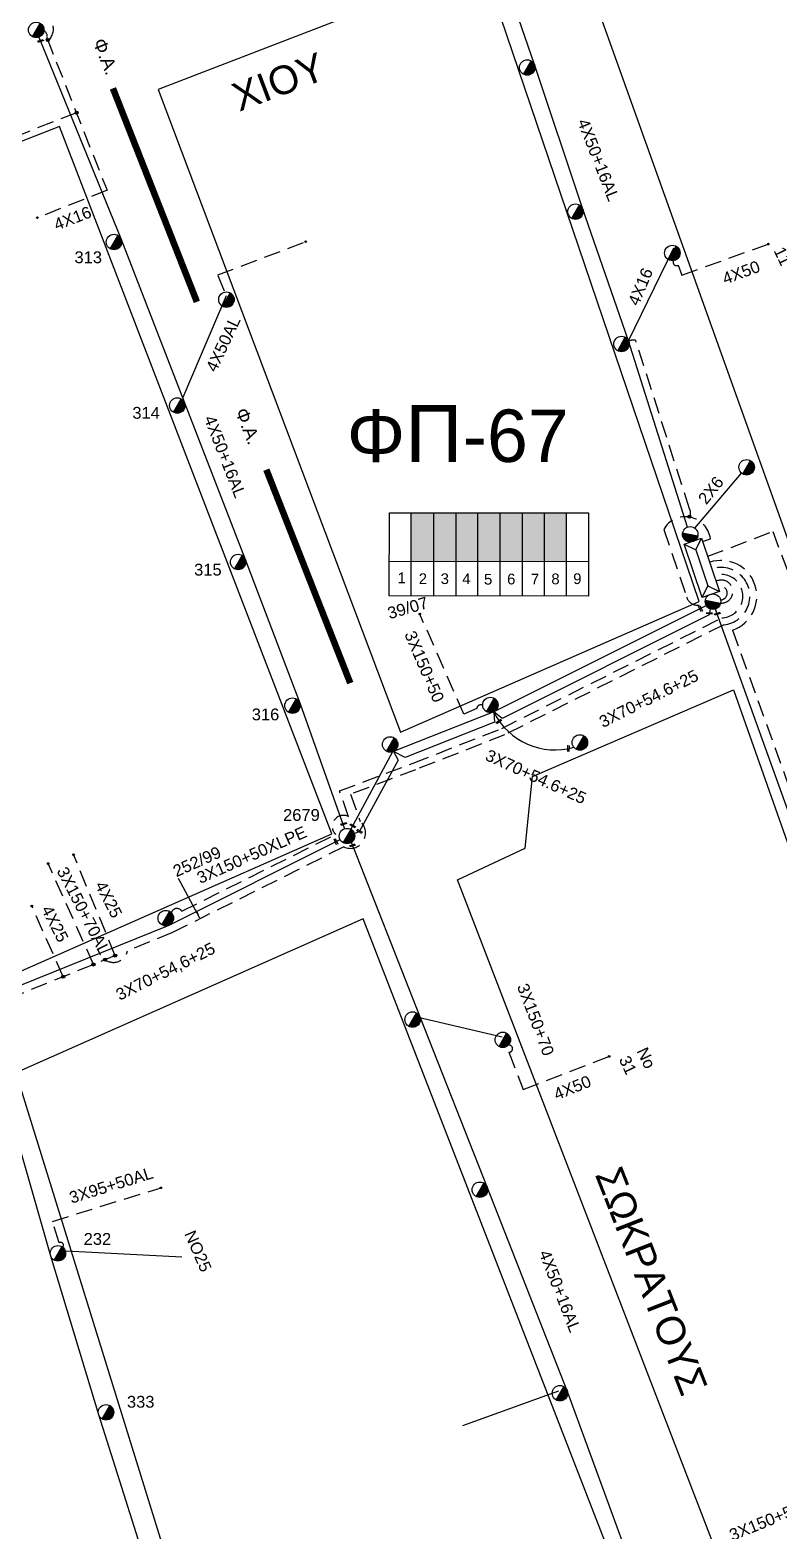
# Model space of a CAD drawing. Header units: millimetres. Extents: x 1421 to 13344, y 800 to 1949.
# Drawn here: x 12592.6 to 12706.8, y 1270.1 to 1498.9 of the extents above; entities that cross this region are included whole.
import ezdxf

# ---------------------------------------------------------------- set-up
doc = ezdxf.new("R2010")
doc.units = ezdxf.units.MM
doc.linetypes.add('DASHED', pattern=[19.05, 12.7, -6.35])
for name, color, linetype in [('Pillar OTE', 7, 'Continuous'), ('Άγνωστα', 7, 'Continuous'), ('Γυμνά εναέρια ΧΤ (3Φ)   4x50CU', 7, 'Continuous'), ('Γυμνά εναέρια ΧΤ και ΦΟΠ (3Φ)   4x50+16AL', 7, 'Continuous'), ('Εναέρια παροχή ΧΤ 4x16', 7, 'SYN_LINE'), ('Εναέρια παροχή ΧΤ 4x25', 7, 'SYN_LINE'), ('Επιγραφές - Σχήματα', 7, 'Continuous'), ('Καλωδια ΧΤ  3X95+50', 7, 'Continuous'), ('Καλώδια ΧΤ   3x150+50CU', 7, 'DASHED'), ('Καλώδια ΧΤ   3x150+70AL', 7, 'DASHED'), ('Μηχανική τομή', 7, 'Continuous'), ('Στύλος ΦΜ', 7, 'Continuous'), ('Στύλος ΦΜ @ 1', 7, 'Continuous'), ('Συνδέσεις', 7, 'Continuous'), ('Συνεστραμμένα ΧΤ   3x70+54.6+25 AL', 7, 'SYN_LINE'), ('Υπογεια Καλωδια Δικτυου ΧΤ 4X25', 7, 'DASHED'), ('Υποσταθμός εναέριος 2 στύλων', 7, 'Continuous'), ('Υποσταθμός πόλεως', 7, 'Continuous'), ('Υπόβαθρο ΔΕΗ', 7, 'Continuous'), ('Υπόγεια Καλώδια Δικτύου ΧΤ   .10', 7, 'DASHED'), ('Υπόγεια καλώδια Παροχών ΧΤ   4x50AL', 7, 'DASHED')]:
    doc.layers.add(name, color=color, linetype=linetype)
doc.styles.add('arial', font='ARIAL.TTF')
doc.styles.get("Standard").update_dxf_attribs({"font": 'ARIAL.TTF'})
doc.linetypes.add('SYN_LINE', pattern='A,0.5,-0.0001,["/\\/\\/\\/",Standard,S=0.1,R=0,X=0,Y=-0.05],-0.25', length=0.7501)
doc.dimstyles.new('ISO-25', dxfattribs={"dimtxt": 2.5, "dimasz": 2.5, "dimexe": 1.25, "dimexo": 0.625, "dimtad": 1, "dimtxsty": 'Standard', "dimcen": 2.5, "dimadec": 0, "dimazin": 0, "dimtfac": 1, "dimtmove": 0, "dimatfit": 3, "dimfxl": 1, "dimarcsym": 0})

# ---------------------------------------------------------------- blocks, each defined once
blk = doc.blocks.new('ΥΠΑΡΧΩΝ ΤΣΙΜΕΝΤΕΝΙΟΣ ΣΤΥΛΟΣ')
at = {"layer": 'Στύλος ΦΜ'}
blk.add_hatch(color=7, dxfattribs=at).paths.add_polyline_path([(-1.29, -2.28, 0.574793), (2.62, 0, 0.268822), (1.3, 2.27)])
at = {"layer": 'Στύλος ΦΜ', "color": 7}
blk.add_line((-1.29, -2.28), (1.3, 2.27), dxfattribs=at)
blk.add_circle((0, 0), 2.62, dxfattribs=at)
at = {"layer": 'Στύλος ΦΜ', "flags": 4}
for tag, p in [('ΑΡΙΘΜΟΣ', (-4.68, 8.05)), ('ΤΥΠΟΣ', (-4.91, 3.03))]:
    blk.add_attdef(tag, p, '', height=4, dxfattribs=at)
blk = doc.blocks.new('ΥΠΟΣΤΑΘΜΟΣ ΕΝΑΕΡΙΟΣ ΕΠΙ 2 ΣΤΥΛΩΝ')
at = {"layer": 'Υποσταθμός εναέριος 2 στύλων', "linetype": 'Continuous'}
for points in [[(-11.97, -2.11, 0.574793), (-8.45, -0.07, 0.268822), (-9.64, 1.98)], [(9.68, -2.15, 0.574793), (13.19, -0.1, 0.268822), (12.01, 1.95)]]:
    blk.add_hatch(color=256, dxfattribs=at).paths.add_polyline_path(points)
for p, q in [((-11.97, -2.11), (-9.64, 1.98)), ((9.68, -2.15), (12.01, 1.95))]:
    blk.add_line(p, q, dxfattribs=at)
for centre in [(-10.81, -0.07), (10.84, -0.1)]:
    blk.add_circle(centre, 2.36, dxfattribs=at)
at = {"layer": 'Υποσταθμός πόλεως', "linetype": 'Continuous', "ltscale": 40}
blk.add_lwpolyline([(-8.57, 2.82), (8.57, 2.82), (8.57, -2.82), (-8.57, -2.82)], close=True, dxfattribs=at)
for points in [[(-5.75, 0), (-8.57, 2.82)], [(-8.57, -2.82), (-5.75, 0)], [(-5.75, 0), (5.75, 0)], [(5.75, 0), (8.57, 2.82)], [(8.57, -2.82), (5.75, 0)]]:
    blk.add_lwpolyline(points, dxfattribs=at)
at = {"layer": 'Υποσταθμός εναέριος 2 στύλων', "ltscale": 40, "flags": 1}
for tag, p in [('ΜΕΤΑΣΧΗΜΑΤΙΣΜΟΣ', (14.09, 2.51)), ('ΙΣΧΥΣ', (14.07, -0.28)), ('ΑΡΙΘΜΟΣ', (14.19, -3))]:
    blk.add_attdef(tag, p, '', height=1.8, dxfattribs=at)
blk = doc.blocks.new('_ΣΥΝΔΕΣΗ')
at = {"layer": 'Συνδέσεις', "linetype": 'SYN_LINE', "ltscale": 40}
blk.add_hatch(color=256, dxfattribs=at).paths.add_polyline_path([(0.5, -0.01, 1), (-0.5, -0.01, 1)])
at = {"layer": 'Συνδέσεις'}
blk.add_circle((0, -0.01), 0.5, dxfattribs=at)
blk = doc.blocks.new('ΜΗΧΑΝΙΚΗ ΤΟΜΗ')
at = {"layer": 'Μηχανική τομή', "ltscale": 40}
for p, q in [((-1.89, 0.78), (1.89, 0.78)), ((1.89, 0), (-1.89, 0))]:
    blk.add_line(p, q, dxfattribs=at)

msp = doc.modelspace()

# ---------------------------------------------------------------- hatches: boundary and pattern name
at = {"layer": 'Καλώδια ΧΤ   3x150+50CU', "linetype": 'DASHED', "ltscale": 0.2}
h = msp.add_hatch(color=133, dxfattribs=at)
h.dxf.hatch_style = 1
h.paths.add_polyline_path([(12650.72353, 1417.95247), (12654.1634, 1417.94913), (12654.16387, 1425.31285), (12650.72399, 1425.31306)])
h = msp.add_hatch(color=5, dxfattribs=at)
h.dxf.hatch_style = 1
h.paths.add_polyline_path([(12654.1634, 1417.94913), (12657.60297, 1417.94579), (12657.60343, 1425.31263), (12654.16387, 1425.31285)])
h = msp.add_hatch(color=85, dxfattribs=at)
h.dxf.hatch_style = 1
h.paths.add_polyline_path([(12657.60297, 1417.94579), (12660.90053, 1417.94259), (12660.90099, 1425.31243), (12657.60343, 1425.31263)])
h = msp.add_hatch(color=6, dxfattribs=at)
h.dxf.hatch_style = 1
h.paths.add_polyline_path([(12664.28653, 1417.9393), (12664.28699, 1425.31221), (12660.90099, 1425.31243), (12660.90053, 1417.94259)])
h = msp.add_hatch(color=173, dxfattribs=at)
h.dxf.hatch_style = 1
h.paths.add_polyline_path([(12664.28653, 1417.9393), (12667.68317, 1417.936), (12667.68363, 1425.312), (12664.28699, 1425.31221)])
h = msp.add_hatch(color=30, dxfattribs=at)
h.dxf.hatch_style = 1
h.paths.add_polyline_path([(12667.68317, 1417.936), (12671.02022, 1417.93276), (12671.02068, 1425.31179), (12667.68363, 1425.312)])
h = msp.add_hatch(color=2, dxfattribs=at)
h.dxf.hatch_style = 1
h.paths.add_polyline_path([(12671.02022, 1417.93276), (12674.40859, 1417.92947), (12674.40906, 1425.31158), (12671.02068, 1425.31179)])

# ---------------------------------------------------------------- linework, layer by layer
at = {"color": 85, "const_width": 1}
for points in [[(12605.27682, 1490.03616), (12618.06827, 1457.49302)], [(12628.65287, 1431.90691), (12641.44432, 1399.36376)]]:
    msp.add_lwpolyline(points, dxfattribs=at)
at = {"layer": 'Pillar OTE', "ltscale": 40}
for points in [[(12647.39529, 1412.67298), (12647.39608, 1425.31327), (12677.72916, 1425.31137), (12677.72836, 1412.64362), (12647.39529, 1412.67391)], [(12650.7232, 1412.67059), (12650.72399, 1425.31306)], [(12654.16307, 1412.66715), (12654.16387, 1425.31285)], [(12657.60264, 1412.66372), (12657.60343, 1425.31263)], [(12660.9002, 1412.66043), (12660.90099, 1425.31243)], [(12664.2862, 1412.65704), (12664.28699, 1425.31221)], [(12667.68284, 1412.65365), (12667.68363, 1425.312)], [(12671.01989, 1412.65032), (12671.02068, 1425.31179)], [(12674.40826, 1412.64694), (12674.40906, 1425.31158)], [(12647.39562, 1417.9557), (12677.72869, 1417.92625)]]:
    msp.add_lwpolyline(points, dxfattribs=at)
at = {"layer": 'Άγνωστα', "color": 6, "linetype": 'DASHED', "ltscale": 0.2}
msp.add_lwpolyline([(12622.2909, 1459.12408), (12621.24384, 1461.59632), (12634.76503, 1466.70768)], dxfattribs=at)
at = {"layer": 'Άγνωστα', "color": 30, "linetype": 'SYN_LINE', "ltscale": 8}
msp.add_lwpolyline([(12693.96932, 1422.97286), (12701.08503, 1431.37528)], dxfattribs=at)
at = {"layer": 'Άγνωστα', "color": 85, "linetype": 'SYN_LINE', "ltscale": 15}
msp.add_lwpolyline([(12597.14337, 1312.85969), (12615.77983, 1311.90915)], dxfattribs=at)
at = {"layer": 'Άγνωστα', "color": 2, "linetype": 'SYN_LINE', "ltscale": 15}
msp.add_lwpolyline([(12658.61616, 1286.21166), (12673.23812, 1291.48843)], dxfattribs=at)
at = {"layer": 'Γυμνά εναέρια ΧΤ (3Φ)   4x50CU', "color": 6, "ltscale": 0.2}
msp.add_lwpolyline([(12615.9832, 1442.95785), (12622.5802, 1458.441)], dxfattribs=at)
at = {"layer": 'Γυμνά εναέρια ΧΤ και ΦΟΠ (3Φ)   4x50+16AL', "color": 30, "linetype": 'Continuous', "ltscale": 0.2}
msp.add_lwpolyline([(12692.85123, 1423.15128), (12683.84232, 1451.55689), (12676.81832, 1471.78091), (12669.49764, 1493.67557), (12659.41735, 1523.00718)], dxfattribs=at)
at = {"layer": 'Γυμνά εναέρια ΧΤ και ΦΟΠ (3Φ)   4x50+16AL', "color": 6, "linetype": 'Continuous', "ltscale": 0.2}
msp.add_lwpolyline([(12593.99874, 1497.84247), (12606.48447, 1467.14854), (12616.10908, 1442.26083), (12625.49937, 1418.12946), (12633.78364, 1396.19206), (12640.55734, 1377.15469)], dxfattribs=at)
at = {"layer": 'Γυμνά εναέρια ΧΤ και ΦΟΠ (3Φ)   4x50+16AL', "color": 2, "linetype": 'Continuous', "ltscale": 0.2}
msp.add_lwpolyline([(12641.26562, 1375.91982), (12652.0825, 1348.3864), (12662.32865, 1322.44473), (12674.55908, 1291.28586), (12684.16601, 1265.06099), (12694.43071, 1239.72905), (12699.52725, 1224.54767)], dxfattribs=at)
at = {"layer": 'Γυμνά εναέρια ΧΤ και ΦΟΠ (3Φ)   4x50+16AL', "color": 85, "linetype": 'Continuous', "ltscale": 0.2}
msp.add_lwpolyline([(12585.01584, 1349.56321), (12595.77264, 1312.05988), (12603.09255, 1287.86858), (12610.99907, 1262.8004), (12616.76113, 1245.40572), (12622.89385, 1226.42415), (12631.24367, 1202.9147)], dxfattribs=at)
at = {"layer": 'Εναέρια παροχή ΧΤ 4x16', "color": 30, "ltscale": 20}
msp.add_lwpolyline([(12683.84232, 1451.55689), (12690.77111, 1465.72355)], dxfattribs=at)
at = {"layer": 'Καλωδια ΧΤ  3X95+50', "color": 85, "linetype": 'DASHED', "ltscale": 0.2}
msp.add_lwpolyline([(12597.60844, 1313.35995, 0.884331999), (12597.07549, 1314.04673), (12596.06595, 1317.30183), (12612.63914, 1322.44187)], format="xyb", dxfattribs=at)
at = {"layer": 'Καλώδια ΧΤ   3x150+50CU', "color": 151, "linetype": 'DASHED', "ltscale": 0.2}
msp.add_lwpolyline([(12604.37466, 1474.49784), (12593.88645, 1470.35815)], dxfattribs=at)
at = {"layer": 'Καλώδια ΧΤ   3x150+50CU', "color": 30, "linetype": 'DASHED', "ltscale": 0.2}
for points in [[(12693.14749, 1424.67834, 0.242359961), (12693.13577, 1425.94152), (12684.95024, 1451.60294, 0.24420225), (12683.88563, 1451.44923)], [(12695.13439, 1420.96715), (12696.31329, 1421.34735, 0.725821035), (12689.20309, 1422.79736), (12692.68372, 1412.53507, 0.54405873), (12695.54682, 1411.64429)]]:
    msp.add_lwpolyline(points, format="xyb", dxfattribs=at)
at = {"layer": 'Καλώδια ΧΤ   3x150+50CU', "color": 173, "linetype": 'DASHED', "ltscale": 0.2}
for points in [[(12696.56666, 1416.77284, -1.120133205), (12698.37201, 1408.26505), (12664.96632, 1391.475), (12651.3989, 1386.16704), (12641.48895, 1382.41546), (12642.96855, 1378.25707, -0.874268973), (12640.45835, 1374.40014), (12614.375, 1361.34657), (12607.49782, 1358.56685, -0.547244984), (12604.08812, 1357.18867)], [(12605.76495, 1357.86644), (12586.64824, 1350.13957, -1.259788863), (12582.56327, 1351.71809)]]:
    msp.add_lwpolyline(points, format="xyb", dxfattribs=at)
at = {"layer": 'Καλώδια ΧΤ   3x150+50CU', "color": 5, "linetype": 'DASHED', "ltscale": 0.2}
msp.add_lwpolyline([(12696.22774, 1417.78775, -0.998883415), (12699.68973, 1407.45926), (12710.78723, 1376.65609, -0.777057316), (12710.82612, 1375.32431)], format="xyb", dxfattribs=at)
at = {"layer": 'Καλώδια ΧΤ   3x150+50CU', "color": 85, "linetype": 'DASHED', "ltscale": 0.2}
msp.add_lwpolyline([(12614.18108, 1364.34861, -0.66339636), (12615.76787, 1364.57957), (12639.20368, 1376.30817, -0.868522887), (12641.18905, 1379.0024), (12639.79565, 1382.91853), (12651.01456, 1387.16565), (12664.53001, 1392.45328), (12698.04887, 1409.31633, 1.158557411), (12696.90559, 1415.75794)], format="xyb", dxfattribs=at)
at = {"layer": 'Καλώδια ΧΤ   3x150+50CU', "color": 6, "linetype": 'DASHED', "ltscale": 0.2}
msp.add_lwpolyline([(12661.62308, 1395.98004, 0.549104688), (12660.71735, 1395.4816), (12658.74231, 1394.61621), (12652.00377, 1409.99533)], format="xyb", dxfattribs=at)
at = {"layer": 'Καλώδια ΧΤ   3x150+50CU', "color": 2, "linetype": 'DASHED', "ltscale": 0.2}
msp.add_arc((12697.98916, 1413.31669), 1.75499, 266.1523997, 116.6394491, dxfattribs=at)
at = {"layer": 'Καλώδια ΧΤ   3x150+50CU', "color": 6, "linetype": 'DASHED', "ltscale": 0.2}
msp.add_arc((12697.80801, 1413.11485), 1.07926, 273.1420911, 108.9666597, dxfattribs=at)
at = {"layer": 'Καλώδια ΧΤ   3x150+70AL', "color": 151, "linetype": 'DASHED', "ltscale": 0.2}
for points in [[(12570.15463, 1548.11831), (12576.38599, 1550.57858), (12580.45687, 1540.43993, -0.649998113), (12579.99855, 1538.89764), (12583.47292, 1530.24462), (12593.85176, 1501.48851, -0.692052941), (12595.37509, 1497.29889)], [(12594.76134, 1498.83796, -0.328806401), (12595.24437, 1497.63007), (12604.37466, 1474.49784)]]:
    msp.add_lwpolyline(points, format="xyb", dxfattribs=at)
msp.add_lwpolyline([(12599.71201, 1486.311), (12570.11467, 1474.71408)], dxfattribs=at)
at = {"layer": 'Καλώδια ΧΤ   3x150+70AL', "color": 173, "linetype": 'DASHED', "ltscale": 0.2}
msp.add_lwpolyline([(12602.32358, 1356.47545), (12595.40762, 1371.86172)], dxfattribs=at)
at = {"layer": 'Καλώδια ΧΤ   3x150+70AL', "color": 2, "linetype": 'DASHED', "ltscale": 0.2}
msp.add_lwpolyline([(12665.53798, 1344.1671, -1.132498355), (12665.60606, 1343.08393), (12667.79704, 1337.39892)], format="xyb", dxfattribs=at)
at = {"layer": 'Συνεστραμμένα ΧΤ   3x70+54.6+25 AL', "color": 6, "linetype": 'SYN_LINE', "ltscale": 20}
msp.add_lwpolyline([(12695.71296, 1411.17283), (12663.29506, 1394.96076), (12647.89796, 1388.89719)], dxfattribs=at)
at = {"layer": 'Συνεστραμμένα ΧΤ   3x70+54.6+25 AL', "color": 2, "linetype": 'SYN_LINE', "ltscale": 20}
msp.add_lwpolyline([(12696.2639, 1410.70331), (12696.13645, 1409.75348), (12664.58396, 1393.9742), (12663.29506, 1394.96076), (12663.29679, 1394.9425)], dxfattribs=at)
at = {"layer": 'Συνεστραμμένα ΧΤ   3x70+54.6+25 AL', "color": 30, "linetype": 'SYN_LINE', "ltscale": 20}
msp.add_lwpolyline([(12710.164, 1374.33308), (12696.97879, 1410.89982)], dxfattribs=at)
at = {"layer": 'Συνεστραμμένα ΧΤ   3x70+54.6+25 AL', "color": 2, "linetype": 'SYN_LINE', "ltscale": 15}
for points in [[(12663.29679, 1394.9425), (12663.44235, 1393.40329), (12649.82158, 1388.03926), (12648.01586, 1388.94362), (12648.72033, 1387.60557), (12642.81712, 1376.68261), (12642.06661, 1376.42605)], [(12651.81109, 1348.45004), (12664.58643, 1345.45454)]]:
    msp.add_lwpolyline(points, dxfattribs=at)
at = {"layer": 'Συνεστραμμένα ΧΤ   3x70+54.6+25 AL', "color": 6, "linetype": 'SYN_LINE', "ltscale": 15}
msp.add_lwpolyline([(12647.89796, 1388.89719), (12641.51213, 1377.0812)], dxfattribs=at)
at = {"layer": 'Συνεστραμμένα ΧΤ   3x70+54.6+25 AL', "color": 85, "linetype": 'SYN_LINE', "ltscale": 15}
msp.add_lwpolyline([(12585.76455, 1351.14672), (12613.86026, 1362.48676), (12639.89892, 1375.51797)], dxfattribs=at)
at = {"layer": 'Συνεστραμμένα ΧΤ   3x70+54.6+25 AL', "color": 6, "linetype": 'SYN_LINE', "ltscale": 15}
msp.add_arc((12672.66363, 1399.6747), 10.49436, 206.8032899, 285.7923897, dxfattribs=at)
at = {"layer": 'Υπογεια Καλωδια Δικτυου ΧΤ 4X25', "color": 173, "linetype": 'DASHED', "ltscale": 0.2}
for points in [[(12605.62325, 1357.80916), (12599.2737, 1373.22111)], [(12597.70072, 1354.60692), (12592.8791, 1365.46024)]]:
    msp.add_lwpolyline(points, dxfattribs=at)
at = {"layer": 'Υπόβαθρο ΔΕΗ'}
for points in [[(12709.48264, 1417.39784), (12761.5859, 1439.92184), (12728.7376, 1533.76758), (12674.89525, 1514.08289), (12709.48264, 1417.39784)], [(12649.09446, 1391.88822), (12694.61035, 1411.83155), (12661.66903, 1508.95585), (12612.15624, 1489.85241), (12649.09446, 1391.88822)], [(12585.66696, 1353.02207), (12638.61418, 1376.37797), (12597.1145, 1484.24019), (12540.94569, 1462.23196), (12585.66696, 1353.02207)], [(12657.76979, 1369.38639), (12668.09046, 1374.18238), (12669.23435, 1385.12271), (12699.84416, 1398.32731), (12753.7212, 1245.65501), (12711.95728, 1228.78434), (12657.76979, 1369.38639)], [(12632.66151, 1203.95366), (12697.56204, 1223.91197), (12643.42641, 1363.43656), (12590.47828, 1339.96634), (12632.66151, 1203.95366)]]:
    msp.add_lwpolyline(points, dxfattribs=at)
at = {"layer": 'Υπόγεια Καλώδια Δικτύου ΧΤ   .10', "color": 133, "linetype": 'DASHED', "ltscale": 0.2}
msp.add_lwpolyline([(12695.90644, 1418.69649), (12705.82264, 1422.46258), (12708.49161, 1415.43513), (12736.1047, 1427.37214, 0.587352103), (12738.07399, 1427.67899)], format="xyb", dxfattribs=at)
at = {"layer": 'Υπόγεια καλώδια Παροχών ΧΤ   4x50AL', "color": 30, "linetype": 'DASHED', "ltscale": 0.2}
msp.add_lwpolyline([(12690.6932, 1463.76971, 0.771266842), (12691.42771, 1463.09131), (12691.9711, 1461.57231), (12705.27932, 1466.33309)], format="xyb", dxfattribs=at)
at = {"layer": 'Υπόγεια καλώδια Παροχών ΧΤ   4x50AL', "color": 2, "linetype": 'DASHED', "ltscale": 0.2}
msp.add_lwpolyline([(12667.79704, 1337.39892), (12680.96134, 1342.47239)], dxfattribs=at)

# ---------------------------------------------------------------- block references
at = {"layer": 'Μηχανική τομή'}
for p, xscale, yscale, zscale, rotation in [((12594.27405, 1497.16567), 0.249999999999968, 0.249999999999968, 0.249999999999968, 17.99380577412801), ((12694.8957, 1410.76411), 0.249999999999919, 0.249999999999919, 0.249999999999919, 115.2861437891103), ((12696.15755, 1409.91076), 0.25, 0.25, 0.25, 354.4473242993694), ((12697.39896, 1409.85229), 0.25, 0.25, 0.25, 17.59654746458869), ((12664.13476, 1393.43925), 0.2499999999999681, 0.2499999999999681, 0.2499999999999681, 36.11407878704492), ((12674.7951, 1389.39908), 0.249999999999968, 0.249999999999968, 0.249999999999968, 87.39098952535943), ((12640.45577, 1377.80065), 0.249999999999968, 0.249999999999968, 0.249999999999968, 17.99380577412801), ((12641.78971, 1377.51592), 0.2500000000001928, 0.2500000000001928, 0.2500000000001928, 330.3615885817509), ((12639.34793, 1375.2337), 0.249999999999919, 0.249999999999919, 0.249999999999919, 113.0826138925651), ((12642.81712, 1376.68261), 0.2500000000001928, 0.2500000000001928, 0.2500000000001928, 330.3615885817509), ((12641.81095, 1374.53173), 0.2499999999999679, 0.2499999999999679, 0.2499999999999679, 17.99380577412801)]:
    msp.add_blockref('ΜΗΧΑΝΙΚΗ ΤΟΜΗ', p, dxfattribs=dict(at, xscale=xscale, yscale=yscale, zscale=zscale, rotation=rotation))
at = {"layer": 'Στύλος ΦΜ @ 1', "ltscale": 40}
ref = msp.add_blockref('ΥΠΑΡΧΩΝ ΤΣΙΜΕΝΤΕΝΙΟΣ ΣΤΥΛΟΣ', (12593.58859, 1498.94652), dxfattribs=dict(at, xscale=0.4499999999998181, yscale=0.4499999999998181, zscale=0.4499999999998181))
ref.add_attrib('ΤΥΠΟΣ', '312', (12585.07617, 1500.79107), dxfattribs={"layer": 'Στύλος ΦΜ', "height": 1.8, "flags": 4})
at = {"layer": 'Στύλος ΦΜ @ 1', "ltscale": 40, "xscale": 0.4499999999998181, "yscale": 0.4499999999998181, "zscale": 0.4499999999998181}
for p in [(12668.41152, 1493.22005), (12675.7684, 1471.24725), (12690.52596, 1464.93555), (12622.57333, 1457.83007), (12682.77263, 1451.06404), (12701.84617, 1432.27406), (12662.79982, 1396.02934), (12676.43512, 1390.3175), (12647.52597, 1390.01467), (12613.32748, 1363.53713), (12650.94768, 1348.07127), (12664.69077, 1344.98526), (12661.19397, 1322.12907), (12673.39529, 1291.10495)]:
    msp.add_blockref('ΥΠΑΡΧΩΝ ΤΣΙΜΕΝΤΕΝΙΟΣ ΣΤΥΛΟΣ', p, dxfattribs=at)
at = {"layer": 'Στύλος ΦΜ @ 1', "ltscale": 40}
ref = msp.add_blockref('ΥΠΑΡΧΩΝ ΤΣΙΜΕΝΤΕΝΙΟΣ ΣΤΥΛΟΣ', (12605.43829, 1466.60756), dxfattribs=dict(at, xscale=0.4499999999998181, yscale=0.4499999999998181, zscale=0.4499999999998181))
ref.add_attrib('ΤΥΠΟΣ', '313', (12599.41482, 1463.38224), dxfattribs={"layer": 'Στύλος ΦΜ', "height": 1.8, "flags": 4})
ref = msp.add_blockref('ΥΠΑΡΧΩΝ ΤΣΙΜΕΝΤΕΝΙΟΣ ΣΤΥΛΟΣ', (12615.08336, 1441.68201), dxfattribs=dict(at, xscale=0.4499999999998181, yscale=0.4499999999998181, zscale=0.4499999999998181))
ref.add_attrib('ΤΥΠΟΣ', '314', (12608.23887, 1439.67136), dxfattribs={"layer": 'Στύλος ΦΜ', "height": 1.8, "flags": 4})
ref = msp.add_blockref('ΥΠΑΡΧΩΝ ΤΣΙΜΕΝΤΕΝΙΟΣ ΣΤΥΛΟΣ', (12624.36233, 1417.82242), dxfattribs=dict(at, xscale=0.4499999999998181, yscale=0.4499999999998181, zscale=0.4499999999998181))
ref.add_attrib('ΤΥΠΟΣ', '315', (12617.64971, 1415.76), dxfattribs={"layer": 'Στύλος ΦΜ', "height": 1.8, "flags": 4})
ref = msp.add_blockref('ΥΠΑΡΧΩΝ ΤΣΙΜΕΝΤΕΝΙΟΣ ΣΤΥΛΟΣ', (12632.63423, 1395.93515), dxfattribs=dict(at, xscale=0.4499999999998181, yscale=0.4499999999998181, zscale=0.4499999999998181))
ref.add_attrib('ΤΥΠΟΣ', '316', (12626.43199, 1393.69307), dxfattribs={"layer": 'Στύλος ΦΜ', "height": 1.8, "flags": 4})
ref = msp.add_blockref('ΥΠΑΡΧΩΝ ΤΣΙΜΕΝΤΕΝΙΟΣ ΣΤΥΛΟΣ', (12640.95216, 1376.04507), dxfattribs=dict(at, xscale=0.4499999999998181, yscale=0.4499999999998181, zscale=0.4499999999998181))
ref.add_attrib('ΤΥΠΟΣ', '2679', (12631.20237, 1378.36102), dxfattribs={"layer": 'Στύλος ΦΜ', "height": 1.8, "flags": 4})
ref = msp.add_blockref('ΥΠΑΡΧΩΝ ΤΣΙΜΕΝΤΕΝΙΟΣ ΣΤΥΛΟΣ', (12596.89245, 1312.4248), dxfattribs=dict(at, xscale=0.4499999999998181, yscale=0.4499999999998181, zscale=0.4499999999998181))
ref.add_attrib('ΤΥΠΟΣ', '232', (12600.8148, 1313.72713), dxfattribs={"layer": 'Στύλος ΦΜ', "height": 1.8, "flags": 4})
ref = msp.add_blockref('ΥΠΑΡΧΩΝ ΤΣΙΜΕΝΤΕΝΙΟΣ ΣΤΥΛΟΣ', (12604.22134, 1288.20468), dxfattribs=dict(at, xscale=0.4499999999998181, yscale=0.4499999999998181, zscale=0.4499999999998181))
ref.add_attrib('ΤΥΠΟΣ', '333', (12607.40598, 1288.9041), dxfattribs={"layer": 'Στύλος ΦΜ', "height": 1.8, "flags": 4})
at = {"layer": 'Συνδέσεις'}
for p, xscale, yscale, zscale in [((12595.36094, 1497.42626), 0.4777242751394019, 0.4777242751394019, 0.4777242751394019), ((12599.74383, 1486.32347), 0.4777242751394019, 0.4777242751394019, 0.4777242751394019), ((12593.76697, 1470.32701), 0.25, 0.25, 0.25), ((12634.64555, 1466.67654), 0.25, 0.25, 0.25), ((12705.16372, 1466.2904), 0.25, 0.25, 0.25), ((12693.12103, 1424.758), 0.4777242751394019, 0.4777242751394019, 0.4777242751394019), ((12652.04462, 1409.9021), 0.25, 0.25, 0.25), ((12599.2737, 1373.22111), 0.25, 0.25, 0.25), ((12595.40762, 1371.86172), 0.25, 0.25, 0.25), ((12592.914, 1365.38169), 0.25, 0.25, 0.25), ((12604.07836, 1357.21236), 0.4777242751394019, 0.4777242751394019, 0.4777242751394019), ((12605.61349, 1357.83286), 0.4777242751394019, 0.4777242751394019, 0.4777242751394019), ((12597.70072, 1354.60692), 0.4777242751394019, 0.4777242751394019, 0.4777242751394019), ((12602.30389, 1356.4675), 0.4777242751394019, 0.4777242751394019, 0.4777242751394019), ((12680.8995, 1342.44856), 0.25, 0.25, 0.25), ((12612.57289, 1322.42133), 0.25, 0.25, 0.25)]:
    msp.add_blockref('_ΣΥΝΔΕΣΗ', p, dxfattribs=dict(at, xscale=xscale, yscale=yscale, zscale=zscale))
at = {"layer": 'Υποσταθμός εναέριος 2 στύλων', "xscale": 0.4999999999999999, "yscale": 0.4999999999999999, "zscale": 0.4999999999999999, "rotation": 288.7786606850841}
msp.add_blockref('ΥΠΟΣΤΑΘΜΟΣ ΕΝΑΕΡΙΟΣ ΕΠΙ 2 ΣΤΥΛΩΝ', (12695.0178, 1416.9372), dxfattribs=at)

# ---------------------------------------------------------------- texts
at = {"ltscale": 40, "char_height": 4, "width": 67.4273804, "attachment_point": 1, "style": 'arial'}
for s, insert, rotation in [('{\\H1.083x;XIOY}', (12622.9756, 1490.50591), 20.7432595), ('{\\H1.083x;ΣΩKPATOYΣ}', (12682.71819, 1326.04918), 291.3283704)]:
    msp.add_mtext(s, dxfattribs=dict(at, insert=insert, rotation=rotation))
at = {"ltscale": 30, "char_height": 1.63441, "width": 11.2572904, "attachment_point": 1}
for s, insert in [('1', (12648.64145, 1416.2343)), ('2', (12651.87992, 1416.10084)), ('3', (12655.2105, 1416.10084)), ('4', (12658.51401, 1416.10084)), ('5', (12661.81752, 1416.01967)), ('6', (12665.33765, 1416.04673)), ('7', (12668.9661, 1416.04673)), ('8', (12672.08005, 1416.07379)), ('9', (12675.41064, 1416.10084))]:
    msp.add_mtext(s, dxfattribs=dict(at, insert=insert))
at = {"layer": 'Άγνωστα', "color": 7}
note = msp.add_mtext_dynamic_manual_height_columns('No ', width=1.8, gutter_width=2.08432, heights=[0.04535, 0], dxfattribs=dict(at, insert=(12708.54726, 1470.91441), char_height=1.8, attachment_point=1, rotation=295.7738943))
for column, words in zip(note.columns.linked_columns, ['11']):
    column.text = words
at = {"layer": 'Άγνωστα', "color": 7, "char_height": 1.8, "attachment_point": 1}
for s, gutter_width, insert, rotation in [('4X50', 12.5, (12697.93563, 1461.7936), 20.456002), ('2X6', 12.5, (12694.28918, 1427.57626), 51.6576477), ('39/07', 12.5, (12646.92955, 1410.8301), 16.1261665), ('3X150+50', 12.5, (12651.30725, 1407.55438), 293.0995165), ('3X70+54.6+25', 12.5, (12679.14229, 1394.11519), 26.6279846), ('3X70+54.6+25', 12.5, (12662.60335, 1389.34584), 335.4586417), ('3X150+50XLPE', 12.5, (12617.8412, 1370.37894), 23.8130768), ('252/99', 1.77578, (12614.20455, 1371.40051), 24.2352718), ('3X70+54,6+25', 12.5, (12605.49846, 1352.53209), 26.6279846), ('4X50', 12.5, (12672.22488, 1337.42187), 22.1491672), ('3X95+50AL', 12.5, (12598.42571, 1321.71214), 17.3148105), ('NO25', 12.5, (12617.76313, 1316.14178), 293.5861875), ('3X150+50', 12.5, (12698.98557, 1270.22116), 22.1491672)]:
    msp.add_mtext_dynamic_manual_height_columns(s, width=1.8, gutter_width=gutter_width, heights=[0.04535], dxfattribs=dict(at, insert=insert, rotation=rotation))
at = {"layer": 'Άγνωστα', "color": 7}
note = msp.add_mtext_dynamic_manual_height_columns('No ', width=1.8, gutter_width=1.62765, heights=[0.04535, 0], dxfattribs=dict(at, insert=(12685.2189, 1347.15689), char_height=1.8, attachment_point=1, rotation=295.1972149))
for column, words in zip(note.columns.linked_columns, ['31']):
    column.text = words
at = {"layer": 'Γυμνά εναέρια ΧΤ και ΦΟΠ (3Φ)   4x50+16AL', "color": 7, "char_height": 1.8, "attachment_point": 1, "rotation": 291.3321964}
for insert in [(12677.69521, 1485.61034), (12620.79165, 1440.38295), (12671.82594, 1313.15345)]:
    msp.add_mtext_dynamic_manual_height_columns('4X50+16AL', width=1.8, gutter_width=12.5, heights=[0.04535], dxfattribs=dict(at, insert=insert))
at = {"layer": 'Εναέρια παροχή ΧΤ 4x16', "color": 7, "char_height": 1.8, "attachment_point": 1}
for insert, rotation in [((12596.06145, 1470.0284), 21.0300525), ((12683.67908, 1457.44769), 67.1539628)]:
    msp.add_mtext_dynamic_manual_height_columns('4X16', width=1.8, gutter_width=12.5, heights=[0.04535], dxfattribs=dict(at, insert=insert, rotation=rotation))
at = {"layer": 'Εναέρια παροχή ΧΤ 4x25', "color": 7, "char_height": 1.8, "attachment_point": 1, "rotation": 297.2519896}
for insert in [(12604.09142, 1369.40603), (12595.90479, 1365.71022)]:
    msp.add_mtext_dynamic_manual_height_columns('4X25', width=1.8, gutter_width=12.5, heights=[0.04535], dxfattribs=dict(at, insert=insert))
at = {"layer": 'Επιγραφές - Σχήματα', "color": 85, "linetype": 'Continuous', "char_height": 2.019182, "width": 8.1175664, "attachment_point": 1, "rotation": 291.7777885}
for insert in [(12604.03689, 1497.91954), (12625.7128, 1441.56314)]:
    msp.add_mtext('Φ.Α.', dxfattribs=dict(at, insert=insert))
at = {"layer": 'Καλώδια ΧΤ   3x150+70AL', "color": 7, "char_height": 1.8, "attachment_point": 1}
for s, insert, rotation in [('3X150+70AL', (12598.25862, 1371.57662), 297.2519896), ('3X150+70', (12668.49564, 1353.78285), 290.7369486)]:
    msp.add_mtext_dynamic_manual_height_columns(s, width=1.8, gutter_width=12.5, heights=[0.04535], dxfattribs=dict(at, insert=insert, rotation=rotation))
at = {"layer": 'Υπόβαθρο ΔΕΗ', "insert": (12640.90518, 1441.74038), "char_height": 8, "attachment_point": 1}
msp.add_mtext_dynamic_manual_height_columns('Φ{\\H1.0833x;Π}-67', width=84.657329, gutter_width=12.5, heights=[0], dxfattribs=at)
at = {"layer": 'Υπόγεια καλώδια Παροχών ΧΤ   4x50AL', "color": 7, "insert": (12619.34866, 1447.40638), "char_height": 1.8, "attachment_point": 1, "rotation": 64.8071423}
msp.add_mtext_dynamic_manual_height_columns('4X50AL', width=1.8, gutter_width=12.5, heights=[0.04535], dxfattribs=at)

# ---------------------------------------------------------------- leaders
at = {"layer": 'Επιγραφές - Σχήματα', "ltscale": 40}
msp.add_leader([(12618.53835, 1363.55345), (12615.25398, 1369.57245)], dimstyle='ISO-25', override={"dimasz": 1, "dimtad": 0}, dxfattribs=at)

doc.saveas('drawing.dxf')
